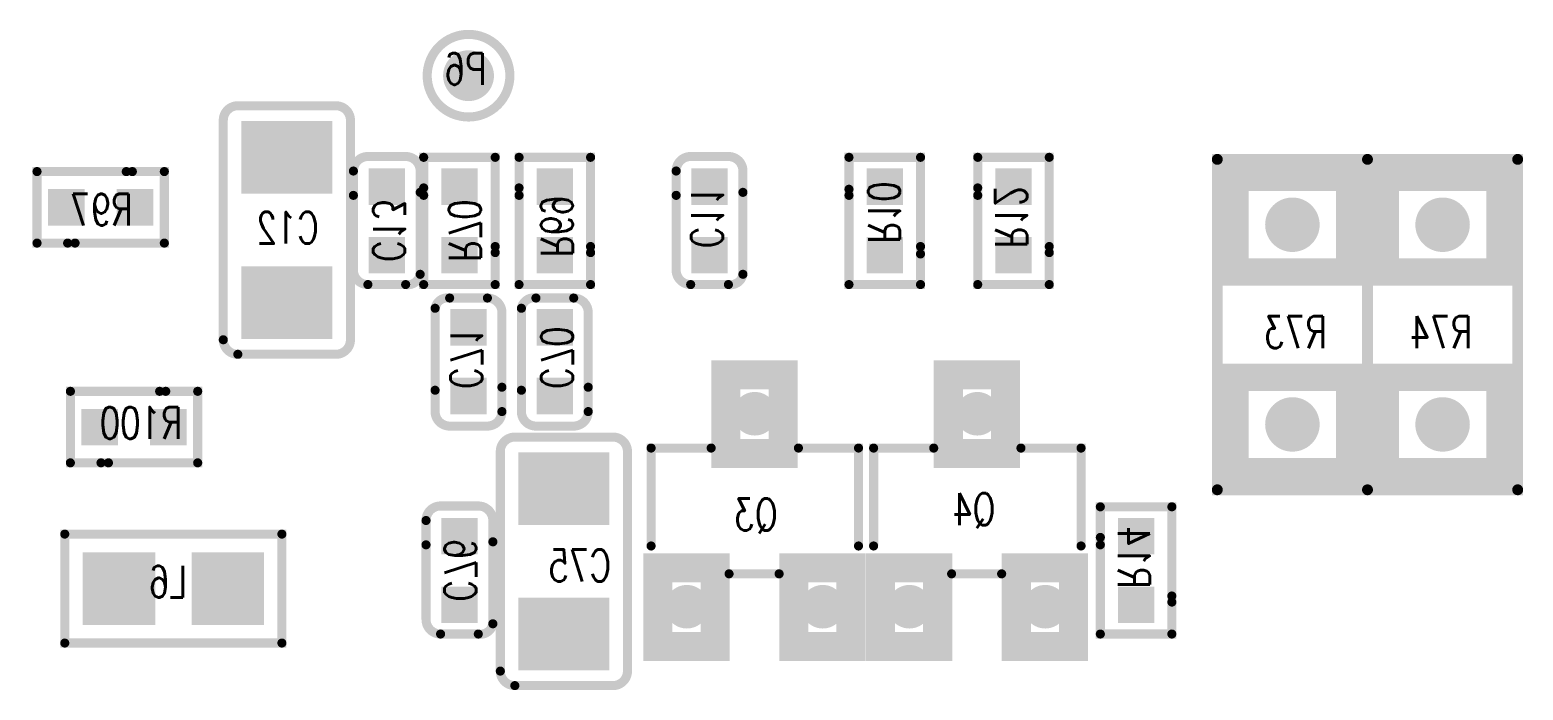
# Model space of a CAD drawing. Extents: x -2201 to 2204, y -2226 to 2180.
# Drawn here: x -1111 to -289, y -173 to 190 of the extents above; entities that cross this region are included whole.
import ezdxf

# ---------------------------------------------------------------- set-up
doc = ezdxf.new("R2010")
doc.units = 0
for name, pattern in [('TRMIDX_0', [2, 1, 1]), ('TRMIDX_1', [2, 1, 1]), ('TRMIDX_2', [2, 1, 1])]:
    doc.linetypes.add(name, pattern=pattern)
for name, color, linetype in [('DRIL_NPLTE_THRU_01', 3, 'CONTINUOUS'), ('DRIL_NPLTE_THRU_02', 4, 'CONTINUOUS'), ('DRIL_NPLTE_THRU_03', 6, 'CONTINUOUS'), ('DRIL_NPLTE_THRU_04', 1, 'CONTINUOUS'), ('DRIL_PLTE_THRU_01', 3, 'CONTINUOUS'), ('DRIL_PLTE_THRU_02', 4, 'CONTINUOUS'), ('DRIL_PLTE_THRU_03', 6, 'CONTINUOUS'), ('DRIL_PLTE_THRU_04', 1, 'CONTINUOUS'), ('PADS_BOT', 16, 'CONTINUOUS'), ('PADS_INNER', 96, 'CONTINUOUS'), ('PADS_TOP', 96, 'CONTINUOUS'), ('PART_BOT_2DLINE_01', 96, 'CONTINUOUS'), ('PART_BOT_2DLINE_126', 255, 'CONTINUOUS'), ('PART_BOT_COPPER_01', 96, 'CONTINUOUS'), ('PART_NAME_04', 2, 'CONTINUOUS')]:
    doc.layers.add(name, color=color, linetype=linetype)
doc.styles.add('W3', font='simplex', dxfattribs={"width": 0.75})

# ---------------------------------------------------------------- blocks, each defined once
blk = doc.blocks.new('SMOOTH_5')
at = {"const_width": 2.5}
blk.add_lwpolyline([(-1.25, 0, 1), (1.25, 0, 1)], format="xyb", close=True, dxfattribs=at)
blk = doc.blocks.new('PART_BODY_BOT_22')
at = {"layer": 'PART_BOT_2DLINE_126', "const_width": 5}
for points in [[(-14.09, 18.39), (-27.5, 18.39, 0.414214), (-35.5, 10.39), (-35.5, -10.39, 0.414214), (-27.5, -18.39), (-14.09, -18.39)], [(-15.75, -18.39), (29.4, -18.39, 0.414214), (35.04, -10.39), (35.04, 10.39, 0.414214), (27.04, 18.39), (-18.74, 18.39)]]:
    blk.add_lwpolyline(points, format="xyb", dxfattribs=at)
at = {"layer": 'PART_BOT_2DLINE_126'}
for p in [(-27.5, 18.39), (-14.09, 18.39), (35.04, 10.39), (35.04, -10.39), (-15.75, -18.39), (29.4, -18.39)]:
    blk.add_blockref('SMOOTH_5', p, dxfattribs=at)
blk = doc.blocks.new('DRIL_HOLE_0')
blk.add_lwpolyline([(0, 0, 1), (0, 0, 1)], format="xyb", close=True)
blk = doc.blocks.new('PAD_8')
blk.add_lwpolyline([(0, 0, 1), (0, 0, 1)], format="xyb", close=True)
blk = doc.blocks.new('PAD_11')
at = {"const_width": 20.08}
blk.add_lwpolyline([(-10.04, 0), (10.04, 0)], dxfattribs=at)
blk = doc.blocks.new('STK_BOT_6')
at = {"layer": 'DRIL_PLTE_THRU_01'}
blk.add_blockref('DRIL_HOLE_0', (0, 0), dxfattribs=at)
at = {"layer": 'DRIL_PLTE_THRU_02'}
blk.add_blockref('DRIL_HOLE_0', (0, 0), dxfattribs=at)
at = {"layer": 'DRIL_PLTE_THRU_03'}
blk.add_blockref('DRIL_HOLE_0', (0, 0), dxfattribs=at)
at = {"layer": 'DRIL_PLTE_THRU_04'}
blk.add_blockref('DRIL_HOLE_0', (0, 0), dxfattribs=at)
at = {"layer": 'PADS_BOT'}
blk.add_blockref('PAD_11', (0, 0), dxfattribs=at)
at = {"layer": 'PADS_INNER'}
blk.add_blockref('PAD_8', (0, 0), dxfattribs=at)
at = {"layer": 'PADS_TOP'}
blk.add_blockref('PAD_8', (0, 0), dxfattribs=at)
blk = doc.blocks.new('SYM_BOT_6')
for name, p in [('PART_BODY_BOT_22', (0, 0)), ('STK_BOT_6', (-18.9, 0)), ('STK_BOT_6', (18.9, 0))]:
    blk.add_blockref(name, p)
blk = doc.blocks.new('PART_BOT_14')
blk.add_blockref('SYM_BOT_6', (0, 0))
at = {"layer": 'PART_NAME_04', "style": 'W3', "width": 0.75}
blk.add_text('C11', height=17.5, rotation=180, dxfattribs=at).set_placement((15, 10.18))
blk = doc.blocks.new('PART_BOT_23')
blk.add_blockref('SYM_BOT_6', (0, 0))
at = {"layer": 'PART_NAME_04', "style": 'W3', "width": 0.75}
blk.add_text('C13', height=17.5, rotation=180, dxfattribs=at).set_placement((22.5, 7.5))
blk = doc.blocks.new('PART_BOT_86')
blk.add_blockref('SYM_BOT_6', (0, 0))
at = {"layer": 'PART_NAME_04', "style": 'W3', "width": 0.75}
blk.add_text('C70', height=17.5, dxfattribs=at).set_placement((-15, -7.5))
blk = doc.blocks.new('PART_BOT_87')
blk.add_blockref('SYM_BOT_6', (0, 0))
at = {"layer": 'PART_NAME_04', "style": 'W3', "width": 0.75}
blk.add_text('C71', height=17.5, dxfattribs=at).set_placement((-15, -10))
blk = doc.blocks.new('PART_BOT_91')
blk.add_blockref('SYM_BOT_6', (0, 0))
at = {"layer": 'PART_NAME_04', "style": 'W3', "width": 0.75}
blk.add_text('C76', height=17.5, rotation=180, dxfattribs=at).set_placement((17.09, 8.29))
blk = doc.blocks.new('PART_BODY_BOT_38')
at = {"layer": 'PART_BOT_2DLINE_126', "const_width": 5}
blk.add_lwpolyline([(59.76, -30), (59.76, 30), (-59.76, 30), (-59.76, -30)], close=True, dxfattribs=at)
at = {"layer": 'PART_BOT_2DLINE_126'}
for p in [(-59.76, 30), (59.76, 30), (-59.76, -30), (59.76, -30)]:
    blk.add_blockref('SMOOTH_5', p, dxfattribs=at)
blk = doc.blocks.new('PAD_20')
at = {"const_width": 40}
blk.add_lwpolyline([(-20, 0), (20, 0)], dxfattribs=at)
blk = doc.blocks.new('STK_BOT_27')
at = {"layer": 'DRIL_PLTE_THRU_01'}
blk.add_blockref('DRIL_HOLE_0', (0, 0), dxfattribs=at)
at = {"layer": 'DRIL_PLTE_THRU_02'}
blk.add_blockref('DRIL_HOLE_0', (0, 0), dxfattribs=at)
at = {"layer": 'DRIL_PLTE_THRU_03'}
blk.add_blockref('DRIL_HOLE_0', (0, 0), dxfattribs=at)
at = {"layer": 'DRIL_PLTE_THRU_04'}
blk.add_blockref('DRIL_HOLE_0', (0, 0), dxfattribs=at)
at = {"layer": 'PADS_BOT'}
blk.add_blockref('PAD_20', (0, 0), dxfattribs=at)
at = {"layer": 'PADS_INNER'}
blk.add_blockref('PAD_8', (0, 0), dxfattribs=at)
at = {"layer": 'PADS_TOP'}
blk.add_blockref('PAD_8', (0, 0), dxfattribs=at)
blk = doc.blocks.new('SYM_BOT_22')
for name, p in [('PART_BODY_BOT_38', (0, 0)), ('STK_BOT_27', (-30, 0)), ('STK_BOT_27', (30, 0))]:
    blk.add_blockref(name, p)
blk = doc.blocks.new('PART_BOT_193')
blk.add_blockref('SYM_BOT_22', (0, 0))
at = {"layer": 'PART_NAME_04', "style": 'W3', "width": 0.75}
blk.add_text('L6', height=17.5, rotation=180, dxfattribs=at).set_placement((7.5, 5))
blk = doc.blocks.new('PART_BODY_BOT_55')
at = {"layer": 'PART_BOT_2DLINE_01', "const_width": 5}
blk.add_lwpolyline([(-22.76, 0, 1), (22.76, 0, 1)], format="xyb", close=True, dxfattribs=at)
blk = doc.blocks.new('PAD_49')
at = {"const_width": 14}
blk.add_lwpolyline([(0, -7, 1), (0, 7, 1)], format="xyb", close=True, dxfattribs=at)
blk = doc.blocks.new('STK_BOT_76')
at = {"layer": 'DRIL_NPLTE_THRU_01'}
blk.add_blockref('DRIL_HOLE_0', (0, 0), dxfattribs=at)
at = {"layer": 'DRIL_NPLTE_THRU_02'}
blk.add_blockref('DRIL_HOLE_0', (0, 0), dxfattribs=at)
at = {"layer": 'DRIL_NPLTE_THRU_03'}
blk.add_blockref('DRIL_HOLE_0', (0, 0), dxfattribs=at)
at = {"layer": 'DRIL_NPLTE_THRU_04'}
blk.add_blockref('DRIL_HOLE_0', (0, 0), dxfattribs=at)
at = {"layer": 'PADS_BOT'}
blk.add_blockref('PAD_49', (0, 0), dxfattribs=at)
at = {"layer": 'PADS_INNER'}
blk.add_blockref('PAD_8', (0, 0), dxfattribs=at)
at = {"layer": 'PADS_TOP'}
blk.add_blockref('PAD_8', (0, 0), dxfattribs=at)
blk = doc.blocks.new('SYM_BOT_39')
for name in ['PART_BODY_BOT_55', 'STK_BOT_76']:
    blk.add_blockref(name, (0, 0))
blk = doc.blocks.new('PART_BOT_218')
blk.add_blockref('SYM_BOT_39', (0, 0))
at = {"layer": 'PART_NAME_04', "style": 'W3', "width": 0.75}
blk.add_text('P6', height=17.5, dxfattribs=at).set_placement((-10, -5))
blk = doc.blocks.new('SMOOTH_16')
at = {"const_width": 8}
blk.add_lwpolyline([(-4, 0, 1), (4, 0, 1)], format="xyb", close=True, dxfattribs=at)
blk = doc.blocks.new('PART_BODY_BOT_33')
at = {"layer": 'PART_BOT_2DLINE_01', "const_width": 5}
for points in [[(13.39, 87.4), (-19.69, 87.4), (-19.69, 33.46)], [(61.42, 87.4), (94.49, 87.4), (94.49, 33.46)], [(24.02, 18.11), (51.57, 18.11)]]:
    blk.add_lwpolyline(points, dxfattribs=at)
at = {"layer": 'PART_BOT_COPPER_01', "linetype": 'TRMIDX_2', "const_width": 16}
blk.add_lwpolyline([(21.85, 127.76), (53.35, 127.76), (53.35, 84.45), (21.85, 84.45)], close=True, dxfattribs=at)
at = {"layer": 'PART_BOT_COPPER_01', "linetype": 'TRMIDX_0', "const_width": 16}
blk.add_lwpolyline([(-15.55, 21.46), (15.94, 21.46), (15.94, -21.85), (-15.55, -21.85)], close=True, dxfattribs=at)
at = {"layer": 'PART_BOT_COPPER_01', "linetype": 'TRMIDX_1', "const_width": 16}
blk.add_lwpolyline([(59.25, 21.46), (90.75, 21.46), (90.75, -21.85), (59.25, -21.85)], close=True, dxfattribs=at)
at = {"layer": 'PART_BOT_2DLINE_01'}
for p in [(-19.69, 87.4), (13.39, 87.4), (61.42, 87.4), (94.49, 87.4), (-19.69, 33.46), (94.49, 33.46), (24.02, 18.11), (51.57, 18.11)]:
    blk.add_blockref('SMOOTH_5', p, dxfattribs=at)
at = {"layer": 'PART_BOT_COPPER_01'}
for p in [(21.85, 127.76), (53.35, 127.76), (21.85, 84.45), (53.35, 84.45), (-15.55, 21.46), (15.94, 21.46), (59.25, 21.46), (90.75, 21.46), (-15.55, -21.85), (15.94, -21.85), (59.25, -21.85), (90.75, -21.85)]:
    blk.add_blockref('SMOOTH_16', p, dxfattribs=at)
blk = doc.blocks.new('PAD_16')
at = {"const_width": 12}
blk.add_lwpolyline([(0, -6, 1), (0, 6, 1)], format="xyb", close=True, dxfattribs=at)
blk = doc.blocks.new('STK_BOT_21')
at = {"layer": 'DRIL_NPLTE_THRU_01'}
blk.add_blockref('DRIL_HOLE_0', (0, 0), dxfattribs=at)
at = {"layer": 'DRIL_NPLTE_THRU_02'}
blk.add_blockref('DRIL_HOLE_0', (0, 0), dxfattribs=at)
at = {"layer": 'DRIL_NPLTE_THRU_03'}
blk.add_blockref('DRIL_HOLE_0', (0, 0), dxfattribs=at)
at = {"layer": 'DRIL_NPLTE_THRU_04'}
blk.add_blockref('DRIL_HOLE_0', (0, 0), dxfattribs=at)
at = {"layer": 'PADS_BOT'}
blk.add_blockref('PAD_16', (0, 0), dxfattribs=at)
at = {"layer": 'PADS_INNER'}
blk.add_blockref('PAD_8', (0, 0), dxfattribs=at)
at = {"layer": 'PADS_TOP'}
blk.add_blockref('PAD_8', (0, 0), dxfattribs=at)
blk = doc.blocks.new('SYM_BOT_17')
for name, p in [('PART_BODY_BOT_33', (0, 0)), ('STK_BOT_21', (37.4, 106.3)), ('STK_BOT_21', (0, 0)), ('STK_BOT_21', (74.8, 0))]:
    blk.add_blockref(name, p)
blk = doc.blocks.new('PART_BOT_227')
blk.add_blockref('SYM_BOT_17', (0, 0))
at = {"layer": 'PART_NAME_04', "style": 'W3', "width": 0.75}
blk.add_text('Q3', height=17.5, dxfattribs=at).set_placement((24.92, 42.07))
blk = doc.blocks.new('PART_BOT_228')
blk.add_blockref('SYM_BOT_17', (0, 0))
at = {"layer": 'PART_NAME_04', "style": 'W3', "width": 0.75}
blk.add_text('Q4', height=17.5, dxfattribs=at).set_placement((27.5, 45))
blk = doc.blocks.new('PART_BODY_BOT_57')
at = {"layer": 'PART_BOT_2DLINE_126', "const_width": 5}
for points in [[(-14.09, 19.69), (-35.04, 19.69), (-35.04, -19.69), (18.19, -19.69)], [(14.09, -19.69), (35.04, -19.69), (35.04, 19.69), (-17.44, 19.69)]]:
    blk.add_lwpolyline(points, dxfattribs=at)
at = {"layer": 'PART_BOT_2DLINE_126'}
for p in [(-35.04, 19.69), (-17.44, 19.69), (-14.09, 19.69), (35.04, 19.69), (-35.04, -19.69), (14.09, -19.69), (18.19, -19.69), (35.04, -19.69)]:
    blk.add_blockref('SMOOTH_5', p, dxfattribs=at)
blk = doc.blocks.new('SYM_BOT_41')
for name, p in [('PART_BODY_BOT_57', (0, 0)), ('STK_BOT_6', (-18.9, 0)), ('STK_BOT_6', (18.9, 0))]:
    blk.add_blockref(name, p)
blk = doc.blocks.new('PART_BOT_235')
blk.add_blockref('SYM_BOT_41', (0, 0))
at = {"layer": 'PART_NAME_04', "style": 'W3', "width": 0.75}
blk.add_text('R10', height=17.5, rotation=180, dxfattribs=at).set_placement((12.5, 9.13))
blk = doc.blocks.new('PART_BOT_236')
blk.add_blockref('SYM_BOT_41', (0, 0))
at = {"layer": 'PART_NAME_04', "style": 'W3', "width": 0.75}
blk.add_text('R100', height=17.5, dxfattribs=at).set_placement((-26.63, -6.46))
blk = doc.blocks.new('PART_BOT_257')
blk.add_blockref('SYM_BOT_41', (0, 0))
at = {"layer": 'PART_NAME_04', "style": 'W3', "width": 0.75}
blk.add_text('R12', height=17.5, dxfattribs=at).set_placement((-15, -10))
blk = doc.blocks.new('PART_BOT_278')
blk.add_blockref('SYM_BOT_41', (0, 0))
at = {"layer": 'PART_NAME_04', "style": 'W3', "width": 0.75}
blk.add_text('R14', height=17.5, dxfattribs=at).set_placement((-10, -10))
blk = doc.blocks.new('PART_BOT_358')
blk.add_blockref('SYM_BOT_41', (0, 0))
at = {"layer": 'PART_NAME_04', "style": 'W3', "width": 0.75}
blk.add_text('R69', height=17.5, dxfattribs=at).set_placement((-20, -7.66))
blk = doc.blocks.new('PART_BOT_360')
blk.add_blockref('SYM_BOT_41', (0, 0))
at = {"layer": 'PART_NAME_04', "style": 'W3', "width": 0.75}
blk.add_text('R70', height=17.5, dxfattribs=at).set_placement((-22.5, -5.79))
blk = doc.blocks.new('SMOOTH_15')
at = {"const_width": 7.5}
blk.add_lwpolyline([(-3.75, 0, 1), (3.75, 0, 1)], format="xyb", close=True, dxfattribs=at)
blk = doc.blocks.new('SMOOTH_6')
at = {"const_width": 3}
blk.add_lwpolyline([(-1.5, 0, 1), (1.5, 0, 1)], format="xyb", close=True, dxfattribs=at)
blk = doc.blocks.new('PART_BODY_BOT_58')
at = {"layer": 'PART_BOT_2DLINE_01', "const_width": 6}
blk.add_lwpolyline([(-91, 41.34), (91, 41.34), (91, -41.34), (-91, -41.34)], close=True, dxfattribs=at)
at = {"layer": 'PART_BOT_COPPER_01', "linetype": 'TRMIDX_0', "const_width": 15}
blk.add_lwpolyline([(-81, -31.5), (-29, -31.5), (-29, 31.5), (-81, 31.5)], close=True, dxfattribs=at)
at = {"layer": 'PART_BOT_COPPER_01', "linetype": 'TRMIDX_1', "const_width": 15}
blk.add_lwpolyline([(29, -31.5), (81, -31.5), (81, 31.5), (29, 31.5)], close=True, dxfattribs=at)
at = {"layer": 'PART_BOT_2DLINE_01'}
for p in [(-91, 41.34), (91, 41.34), (-91, -41.34), (91, -41.34)]:
    blk.add_blockref('SMOOTH_6', p, dxfattribs=at)
at = {"layer": 'PART_BOT_COPPER_01'}
for p in [(-81, 31.5), (-29, 31.5), (29, 31.5), (81, 31.5), (-81, -31.5), (-29, -31.5), (29, -31.5), (81, -31.5)]:
    blk.add_blockref('SMOOTH_15', p, dxfattribs=at)
blk = doc.blocks.new('PAD_14')
at = {"const_width": 15}
blk.add_lwpolyline([(0, -7.5, 1), (0, 7.5, 1)], format="xyb", close=True, dxfattribs=at)
blk = doc.blocks.new('STK_BOT_19')
at = {"layer": 'DRIL_NPLTE_THRU_01'}
blk.add_blockref('DRIL_HOLE_0', (0, 0), dxfattribs=at)
at = {"layer": 'DRIL_NPLTE_THRU_02'}
blk.add_blockref('DRIL_HOLE_0', (0, 0), dxfattribs=at)
at = {"layer": 'DRIL_NPLTE_THRU_03'}
blk.add_blockref('DRIL_HOLE_0', (0, 0), dxfattribs=at)
at = {"layer": 'DRIL_NPLTE_THRU_04'}
blk.add_blockref('DRIL_HOLE_0', (0, 0), dxfattribs=at)
at = {"layer": 'PADS_BOT'}
blk.add_blockref('PAD_14', (0, 0), dxfattribs=at)
at = {"layer": 'PADS_INNER'}
blk.add_blockref('PAD_8', (0, 0), dxfattribs=at)
at = {"layer": 'PADS_TOP'}
blk.add_blockref('PAD_8', (0, 0), dxfattribs=at)
blk = doc.blocks.new('SYM_BOT_42')
for name, p in [('PART_BODY_BOT_58', (0, 0)), ('STK_BOT_19', (-55, 0)), ('STK_BOT_19', (55, 0))]:
    blk.add_blockref(name, p)
blk = doc.blocks.new('PART_BOT_363')
blk.add_blockref('SYM_BOT_42', (0, 0))
at = {"layer": 'PART_NAME_04', "style": 'W3', "width": 0.75}
blk.add_text('R73', height=17.5, rotation=90, dxfattribs=at).set_placement((12.91, -18.96))
blk = doc.blocks.new('PART_BOT_364')
blk.add_blockref('SYM_BOT_42', (0, 0))
at = {"layer": 'PART_NAME_04', "style": 'W3', "width": 0.75}
blk.add_text('R74', height=17.5, rotation=90, dxfattribs=at).set_placement((12.91, -16.28))
blk = doc.blocks.new('PART_BOT_389')
blk.add_blockref('SYM_BOT_41', (0, 0))
at = {"layer": 'PART_NAME_04', "style": 'W3', "width": 0.75}
blk.add_text('R97', height=17.5, dxfattribs=at).set_placement((-17.5, -10))
blk = doc.blocks.new('PART_BODY_BOT_25')
at = {"layer": 'PART_BOT_2DLINE_126', "const_width": 5}
blk.add_lwpolyline([(60.45, 35, -0.414214), (68.45, 27), (68.45, -27, -0.414214), (60.45, -35), (-60.45, -35, -0.414214), (-68.45, -27), (-68.45, 27, -0.414214), (-60.45, 35)], format="xyb", close=True, dxfattribs=at)
at = {"layer": 'PART_BOT_2DLINE_126'}
for p in [(60.45, 35), (68.45, 27)]:
    blk.add_blockref('SMOOTH_5', p, dxfattribs=at)
blk = doc.blocks.new('PAD_10')
at = {"const_width": 40}
blk.add_lwpolyline([(-25, 0), (25, 0)], dxfattribs=at)
blk = doc.blocks.new('STK_BOT_11')
at = {"layer": 'DRIL_PLTE_THRU_01'}
blk.add_blockref('DRIL_HOLE_0', (0, 0), dxfattribs=at)
at = {"layer": 'DRIL_PLTE_THRU_02'}
blk.add_blockref('DRIL_HOLE_0', (0, 0), dxfattribs=at)
at = {"layer": 'DRIL_PLTE_THRU_03'}
blk.add_blockref('DRIL_HOLE_0', (0, 0), dxfattribs=at)
at = {"layer": 'DRIL_PLTE_THRU_04'}
blk.add_blockref('DRIL_HOLE_0', (0, 0), dxfattribs=at)
at = {"layer": 'PADS_BOT', "rotation": 90}
blk.add_blockref('PAD_10', (0, 0), dxfattribs=at)
at = {"layer": 'PADS_INNER'}
blk.add_blockref('PAD_8', (0, 0), dxfattribs=at)
at = {"layer": 'PADS_TOP'}
blk.add_blockref('PAD_8', (0, 0), dxfattribs=at)
blk = doc.blocks.new('SYM_BOT_9')
for name, p in [('STK_BOT_11', (-40, 0)), ('STK_BOT_11', (40, 0)), ('PART_BODY_BOT_25', (0, 0))]:
    blk.add_blockref(name, p)
blk = doc.blocks.new('PART_BOT_428')
blk.add_blockref('SYM_BOT_9', (0, 0))
at = {"layer": 'PART_NAME_04', "style": 'W3', "width": 0.75}
blk.add_text('C12', height=17.5, rotation=90, dxfattribs=at).set_placement((7.5, -17.5))
blk = doc.blocks.new('PART_BOT_429')
blk.add_blockref('SYM_BOT_9', (0, 0))
at = {"layer": 'PART_NAME_04', "style": 'W3', "width": 0.75}
blk.add_text('C75', height=17.5, rotation=90, dxfattribs=at).set_placement((11.06, -25.87))

msp = doc.modelspace()

# ---------------------------------------------------------------- block references
at = {"xscale": -1}
for name, p in [('PART_BOT_218', (-870, 165)), ('PART_BOT_389', (-1072.5, 92.5)), ('PART_BOT_227', (-675, -127.5)), ('PART_BOT_228', (-552.5, -127.5)), ('PART_BOT_236', (-1054.13, -28.54))]:
    msp.add_blockref(name, p, dxfattribs=at)
for name, p, rotation in [('PART_BOT_428', (-970, 80), -270), ('PART_BOT_23', (-915, 85), -270), ('PART_BOT_360', (-875, 85), -90), ('PART_BOT_358', (-822.5, 85), -90), ('PART_BOT_14', (-737.32, 85), -270), ('PART_BOT_235', (-640.87, 85), -270), ('PART_BOT_257', (-570, 85), -90), ('PART_BOT_363', (-416.46, 27.91), -270), ('PART_BOT_364', (-333.78, 27.91), -270), ('PART_BOT_87', (-870, 7.5), -90), ('PART_BOT_86', (-822.5, 7.5), -90), ('PART_BOT_429', (-817.5, -102.5), -270), ('PART_BOT_91', (-875, -107.5), -270), ('PART_BOT_278', (-502.5, -107.5), -90), ('PART_BOT_193', (-1032.5, -117.5), -180)]:
    msp.add_blockref(name, p, dxfattribs=dict(at, rotation=rotation))

doc.saveas('drawing.dxf')
